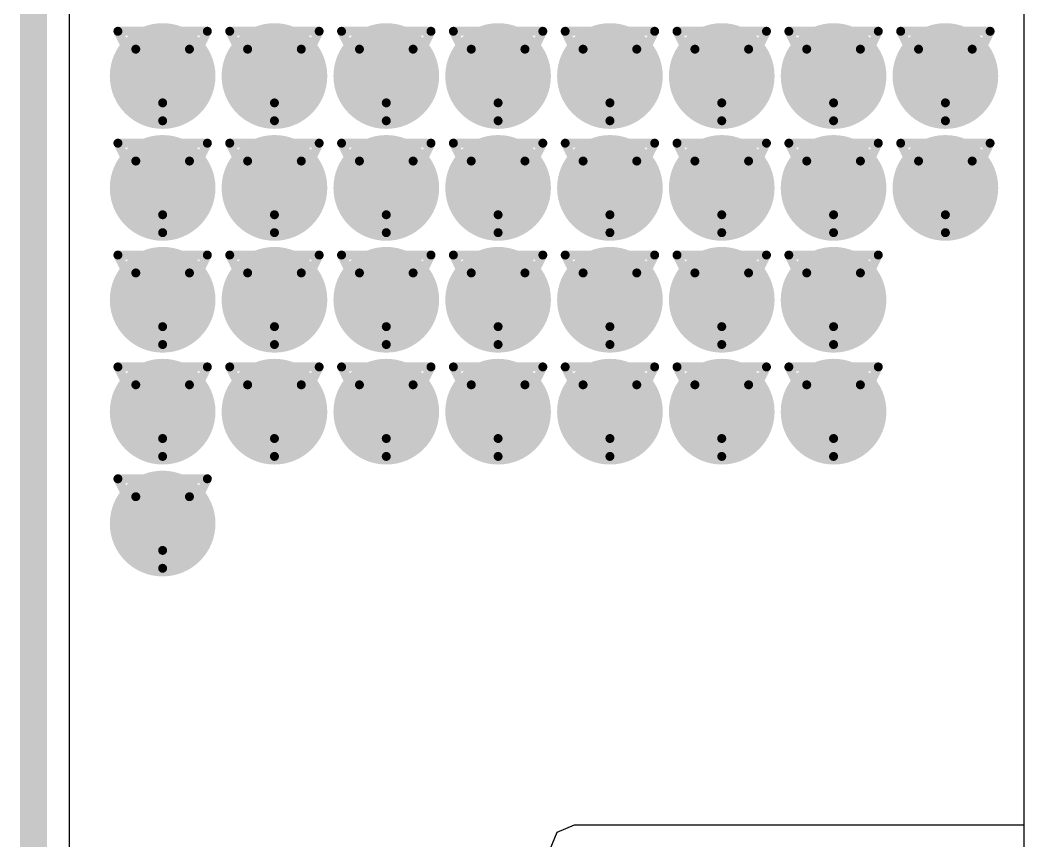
# Model space of a CAD drawing. Header units: inches. Extents: x -3 to 5381, y -57 to 5355.
# Drawn here: x -3.07 to 2.63, y -6.05 to -1.39 of the extents above; entities that cross this region are included whole.
import ezdxf

# ---------------------------------------------------------------- set-up
doc = ezdxf.new("R2010")
doc.units = ezdxf.units.IN
for name, color, linetype in [('Board_Outline', 216, 'Continuous'), ('Bottom Layer', 5, 'Continuous'), ('Drill Drawing', 1, 'Continuous'), ('Top Layer', 1, 'Continuous'), ('Via Holes', 16, 'Continuous')]:
    doc.layers.add(name, color=color, linetype=linetype)

msp = doc.modelspace()

# ---------------------------------------------------------------- hatches: boundary and pattern name
at = {"layer": 'Bottom Layer'}
h = msp.add_hatch(color=5, dxfattribs=at)
edge = h.paths.add_edge_path()
edge.add_arc((-2.2598, -1.7061), 0.3, 0, 360)
h = msp.add_hatch(color=5, dxfattribs=at)
edge = h.paths.add_edge_path()
edge.add_arc((-1.6248, -1.7061), 0.3, 0, 360)
h = msp.add_hatch(color=5, dxfattribs=at)
edge = h.paths.add_edge_path()
edge.add_arc((-0.9898, -1.7061), 0.3, 0, 360)
h = msp.add_hatch(color=5, dxfattribs=at)
edge = h.paths.add_edge_path()
edge.add_arc((-0.3548, -1.7061), 0.3, 0, 360)
h = msp.add_hatch(color=5, dxfattribs=at)
edge = h.paths.add_edge_path()
edge.add_arc((0.2802, -1.7061), 0.3, 0, 360)
h = msp.add_hatch(color=5, dxfattribs=at)
edge = h.paths.add_edge_path()
edge.add_arc((0.9152, -1.7061), 0.3, 0, 360)
h = msp.add_hatch(color=5, dxfattribs=at)
edge = h.paths.add_edge_path()
edge.add_arc((1.5502, -1.7061), 0.3, 0, 360)
h = msp.add_hatch(color=5, dxfattribs=at)
edge = h.paths.add_edge_path()
edge.add_arc((2.1852, -1.7061), 0.3, 0, 360)
h = msp.add_hatch(color=5, dxfattribs=at)
edge = h.paths.add_edge_path()
edge.add_arc((-2.2598, -2.3411), 0.3, 0, 360)
h = msp.add_hatch(color=5, dxfattribs=at)
edge = h.paths.add_edge_path()
edge.add_arc((-1.6248, -2.3411), 0.3, 0, 360)
h = msp.add_hatch(color=5, dxfattribs=at)
edge = h.paths.add_edge_path()
edge.add_arc((-0.9898, -2.3411), 0.3, 0, 360)
h = msp.add_hatch(color=5, dxfattribs=at)
edge = h.paths.add_edge_path()
edge.add_arc((-0.3548, -2.3411), 0.3, 0, 360)
h = msp.add_hatch(color=5, dxfattribs=at)
edge = h.paths.add_edge_path()
edge.add_arc((0.2802, -2.3411), 0.3, 0, 360)
h = msp.add_hatch(color=5, dxfattribs=at)
edge = h.paths.add_edge_path()
edge.add_arc((0.9152, -2.3411), 0.3, 0, 360)
h = msp.add_hatch(color=5, dxfattribs=at)
edge = h.paths.add_edge_path()
edge.add_arc((1.5502, -2.3411), 0.3, 0, 360)
h = msp.add_hatch(color=5, dxfattribs=at)
edge = h.paths.add_edge_path()
edge.add_arc((2.1852, -2.3411), 0.3, 0, 360)
h = msp.add_hatch(color=5, dxfattribs=at)
edge = h.paths.add_edge_path()
edge.add_arc((-2.2598, -2.9761), 0.3, 0, 360)
h = msp.add_hatch(color=5, dxfattribs=at)
edge = h.paths.add_edge_path()
edge.add_arc((-1.6248, -2.9761), 0.3, 0, 360)
h = msp.add_hatch(color=5, dxfattribs=at)
edge = h.paths.add_edge_path()
edge.add_arc((-0.9898, -2.9761), 0.3, 0, 360)
h = msp.add_hatch(color=5, dxfattribs=at)
edge = h.paths.add_edge_path()
edge.add_arc((-0.3548, -2.9761), 0.3, 0, 360)
h = msp.add_hatch(color=5, dxfattribs=at)
edge = h.paths.add_edge_path()
edge.add_arc((0.2802, -2.9761), 0.3, 0, 360)
h = msp.add_hatch(color=5, dxfattribs=at)
edge = h.paths.add_edge_path()
edge.add_arc((0.9152, -2.9761), 0.3, 0, 360)
h = msp.add_hatch(color=5, dxfattribs=at)
edge = h.paths.add_edge_path()
edge.add_arc((1.5502, -2.9761), 0.3, 0, 360)
h = msp.add_hatch(color=5, dxfattribs=at)
edge = h.paths.add_edge_path()
edge.add_arc((-2.2598, -3.6111), 0.3, 0, 360)
h = msp.add_hatch(color=5, dxfattribs=at)
edge = h.paths.add_edge_path()
edge.add_arc((-1.6248, -3.6111), 0.3, 0, 360)
h = msp.add_hatch(color=5, dxfattribs=at)
edge = h.paths.add_edge_path()
edge.add_arc((-0.9898, -3.6111), 0.3, 0, 360)
h = msp.add_hatch(color=5, dxfattribs=at)
edge = h.paths.add_edge_path()
edge.add_arc((-0.3548, -3.6111), 0.3, 0, 360)
h = msp.add_hatch(color=5, dxfattribs=at)
edge = h.paths.add_edge_path()
edge.add_arc((0.2802, -3.6111), 0.3, 0, 360)
h = msp.add_hatch(color=5, dxfattribs=at)
edge = h.paths.add_edge_path()
edge.add_arc((0.9152, -3.6111), 0.3, 0, 360)
h = msp.add_hatch(color=5, dxfattribs=at)
edge = h.paths.add_edge_path()
edge.add_arc((1.5502, -3.6111), 0.3, 0, 360)
h = msp.add_hatch(color=5, dxfattribs=at)
edge = h.paths.add_edge_path()
edge.add_arc((-2.2598, -4.2461), 0.3, 0, 360)
at = {"layer": 'Top Layer'}
h = msp.add_hatch(color=1, dxfattribs=at)
edge = h.paths.add_edge_path()
edge.add_arc((-2.2598, -1.7061), 0.3, 0, 360)
h = msp.add_hatch(color=1, dxfattribs=at)
edge = h.paths.add_edge_path()
edge.add_arc((-1.6248, -1.7061), 0.3, 0, 360)
h = msp.add_hatch(color=1, dxfattribs=at)
edge = h.paths.add_edge_path()
edge.add_arc((-0.9898, -1.7061), 0.3, 0, 360)
h = msp.add_hatch(color=1, dxfattribs=at)
edge = h.paths.add_edge_path()
edge.add_arc((-0.3548, -1.7061), 0.3, 0, 360)
h = msp.add_hatch(color=1, dxfattribs=at)
edge = h.paths.add_edge_path()
edge.add_arc((0.2802, -1.7061), 0.3, 0, 360)
h = msp.add_hatch(color=1, dxfattribs=at)
edge = h.paths.add_edge_path()
edge.add_arc((0.9152, -1.7061), 0.3, 0, 360)
h = msp.add_hatch(color=1, dxfattribs=at)
edge = h.paths.add_edge_path()
edge.add_arc((1.5502, -1.7061), 0.3, 0, 360)
h = msp.add_hatch(color=1, dxfattribs=at)
edge = h.paths.add_edge_path()
edge.add_arc((2.1852, -1.7061), 0.3, 0, 360)
h = msp.add_hatch(color=1, dxfattribs=at)
edge = h.paths.add_edge_path()
edge.add_arc((-2.2598, -2.3411), 0.3, 0, 360)
h = msp.add_hatch(color=1, dxfattribs=at)
edge = h.paths.add_edge_path()
edge.add_arc((-1.6248, -2.3411), 0.3, 0, 360)
h = msp.add_hatch(color=1, dxfattribs=at)
edge = h.paths.add_edge_path()
edge.add_arc((-0.9898, -2.3411), 0.3, 0, 360)
h = msp.add_hatch(color=1, dxfattribs=at)
edge = h.paths.add_edge_path()
edge.add_arc((-0.3548, -2.3411), 0.3, 0, 360)
h = msp.add_hatch(color=1, dxfattribs=at)
edge = h.paths.add_edge_path()
edge.add_arc((0.2802, -2.3411), 0.3, 0, 360)
h = msp.add_hatch(color=1, dxfattribs=at)
edge = h.paths.add_edge_path()
edge.add_arc((0.9152, -2.3411), 0.3, 0, 360)
h = msp.add_hatch(color=1, dxfattribs=at)
edge = h.paths.add_edge_path()
edge.add_arc((1.5502, -2.3411), 0.3, 0, 360)
h = msp.add_hatch(color=1, dxfattribs=at)
edge = h.paths.add_edge_path()
edge.add_arc((2.1852, -2.3411), 0.3, 0, 360)
h = msp.add_hatch(color=1, dxfattribs=at)
edge = h.paths.add_edge_path()
edge.add_arc((-2.2598, -2.9761), 0.3, 0, 360)
h = msp.add_hatch(color=1, dxfattribs=at)
edge = h.paths.add_edge_path()
edge.add_arc((-1.6248, -2.9761), 0.3, 0, 360)
h = msp.add_hatch(color=1, dxfattribs=at)
edge = h.paths.add_edge_path()
edge.add_arc((-0.9898, -2.9761), 0.3, 0, 360)
h = msp.add_hatch(color=1, dxfattribs=at)
edge = h.paths.add_edge_path()
edge.add_arc((-0.3548, -2.9761), 0.3, 0, 360)
h = msp.add_hatch(color=1, dxfattribs=at)
edge = h.paths.add_edge_path()
edge.add_arc((0.2802, -2.9761), 0.3, 0, 360)
h = msp.add_hatch(color=1, dxfattribs=at)
edge = h.paths.add_edge_path()
edge.add_arc((0.9152, -2.9761), 0.3, 0, 360)
h = msp.add_hatch(color=1, dxfattribs=at)
edge = h.paths.add_edge_path()
edge.add_arc((1.5502, -2.9761), 0.3, 0, 360)
h = msp.add_hatch(color=1, dxfattribs=at)
edge = h.paths.add_edge_path()
edge.add_arc((-2.2598, -3.6111), 0.3, 0, 360)
h = msp.add_hatch(color=1, dxfattribs=at)
edge = h.paths.add_edge_path()
edge.add_arc((-1.6248, -3.6111), 0.3, 0, 360)
h = msp.add_hatch(color=1, dxfattribs=at)
edge = h.paths.add_edge_path()
edge.add_arc((-0.9898, -3.6111), 0.3, 0, 360)
h = msp.add_hatch(color=1, dxfattribs=at)
edge = h.paths.add_edge_path()
edge.add_arc((-0.3548, -3.6111), 0.3, 0, 360)
h = msp.add_hatch(color=1, dxfattribs=at)
edge = h.paths.add_edge_path()
edge.add_arc((0.2802, -3.6111), 0.3, 0, 360)
h = msp.add_hatch(color=1, dxfattribs=at)
edge = h.paths.add_edge_path()
edge.add_arc((0.9152, -3.6111), 0.3, 0, 360)
h = msp.add_hatch(color=1, dxfattribs=at)
edge = h.paths.add_edge_path()
edge.add_arc((1.5502, -3.6111), 0.3, 0, 360)
h = msp.add_hatch(color=1, dxfattribs=at)
edge = h.paths.add_edge_path()
edge.add_arc((-2.2598, -4.2461), 0.3, 0, 360)
at = {"layer": 'Via Holes'}
h = msp.add_hatch(color=7, dxfattribs=at)
edge = h.paths.add_edge_path()
edge.add_arc((-2.2598, -1.7061), 0.15, 0, 360)
h = msp.add_hatch(color=7, dxfattribs=at)
edge = h.paths.add_edge_path()
edge.add_arc((-1.6248, -1.7061), 0.15, 0, 360)
h = msp.add_hatch(color=7, dxfattribs=at)
edge = h.paths.add_edge_path()
edge.add_arc((-0.9898, -1.7061), 0.15, 0, 360)
h = msp.add_hatch(color=7, dxfattribs=at)
edge = h.paths.add_edge_path()
edge.add_arc((-0.3548, -1.7061), 0.15, 0, 360)
h = msp.add_hatch(color=7, dxfattribs=at)
edge = h.paths.add_edge_path()
edge.add_arc((0.2802, -1.7061), 0.15, 0, 360)
h = msp.add_hatch(color=7, dxfattribs=at)
edge = h.paths.add_edge_path()
edge.add_arc((0.9152, -1.7061), 0.15, 0, 360)
h = msp.add_hatch(color=7, dxfattribs=at)
edge = h.paths.add_edge_path()
edge.add_arc((1.5502, -1.7061), 0.15, 0, 360)
h = msp.add_hatch(color=7, dxfattribs=at)
edge = h.paths.add_edge_path()
edge.add_arc((2.1852, -1.7061), 0.15, 0, 360)
h = msp.add_hatch(color=7, dxfattribs=at)
edge = h.paths.add_edge_path()
edge.add_arc((-2.2598, -2.3411), 0.15, 0, 360)
h = msp.add_hatch(color=7, dxfattribs=at)
edge = h.paths.add_edge_path()
edge.add_arc((-1.6248, -2.3411), 0.15, 0, 360)
h = msp.add_hatch(color=7, dxfattribs=at)
edge = h.paths.add_edge_path()
edge.add_arc((-0.9898, -2.3411), 0.15, 0, 360)
h = msp.add_hatch(color=7, dxfattribs=at)
edge = h.paths.add_edge_path()
edge.add_arc((-0.3548, -2.3411), 0.15, 0, 360)
h = msp.add_hatch(color=7, dxfattribs=at)
edge = h.paths.add_edge_path()
edge.add_arc((0.2802, -2.3411), 0.15, 0, 360)
h = msp.add_hatch(color=7, dxfattribs=at)
edge = h.paths.add_edge_path()
edge.add_arc((0.9152, -2.3411), 0.15, 0, 360)
h = msp.add_hatch(color=7, dxfattribs=at)
edge = h.paths.add_edge_path()
edge.add_arc((1.5502, -2.3411), 0.15, 0, 360)
h = msp.add_hatch(color=7, dxfattribs=at)
edge = h.paths.add_edge_path()
edge.add_arc((2.1852, -2.3411), 0.15, 0, 360)
h = msp.add_hatch(color=7, dxfattribs=at)
edge = h.paths.add_edge_path()
edge.add_arc((-2.2598, -2.9761), 0.15, 0, 360)
h = msp.add_hatch(color=7, dxfattribs=at)
edge = h.paths.add_edge_path()
edge.add_arc((-1.6248, -2.9761), 0.15, 0, 360)
h = msp.add_hatch(color=7, dxfattribs=at)
edge = h.paths.add_edge_path()
edge.add_arc((-0.9898, -2.9761), 0.15, 0, 360)
h = msp.add_hatch(color=7, dxfattribs=at)
edge = h.paths.add_edge_path()
edge.add_arc((-0.3548, -2.9761), 0.15, 0, 360)
h = msp.add_hatch(color=7, dxfattribs=at)
edge = h.paths.add_edge_path()
edge.add_arc((0.2802, -2.9761), 0.15, 0, 360)
h = msp.add_hatch(color=7, dxfattribs=at)
edge = h.paths.add_edge_path()
edge.add_arc((0.9152, -2.9761), 0.15, 0, 360)
h = msp.add_hatch(color=7, dxfattribs=at)
edge = h.paths.add_edge_path()
edge.add_arc((1.5502, -2.9761), 0.15, 0, 360)
h = msp.add_hatch(color=7, dxfattribs=at)
edge = h.paths.add_edge_path()
edge.add_arc((-2.2598, -3.6111), 0.15, 0, 360)
h = msp.add_hatch(color=7, dxfattribs=at)
edge = h.paths.add_edge_path()
edge.add_arc((-1.6248, -3.6111), 0.15, 0, 360)
h = msp.add_hatch(color=7, dxfattribs=at)
edge = h.paths.add_edge_path()
edge.add_arc((-0.9898, -3.6111), 0.15, 0, 360)
h = msp.add_hatch(color=7, dxfattribs=at)
edge = h.paths.add_edge_path()
edge.add_arc((-0.3548, -3.6111), 0.15, 0, 360)
h = msp.add_hatch(color=7, dxfattribs=at)
edge = h.paths.add_edge_path()
edge.add_arc((0.2802, -3.6111), 0.15, 0, 360)
h = msp.add_hatch(color=7, dxfattribs=at)
edge = h.paths.add_edge_path()
edge.add_arc((0.9152, -3.6111), 0.15, 0, 360)
h = msp.add_hatch(color=7, dxfattribs=at)
edge = h.paths.add_edge_path()
edge.add_arc((1.5502, -3.6111), 0.15, 0, 360)
h = msp.add_hatch(color=7, dxfattribs=at)
edge = h.paths.add_edge_path()
edge.add_arc((-2.2598, -4.2461), 0.15, 0, 360)

# ---------------------------------------------------------------- linework, layer by layer
at = {"layer": 'Board_Outline', "const_width": 0.1524}
msp.add_lwpolyline([(-2.9931, -23.956), (-2.9931, -0.0038)], dxfattribs=at)
at = {"layer": 'Bottom Layer'}
for p, q in [((2.6311, 2.6924), (2.6311, -7.6708)), ((-2.7892, -13.4769), (-2.7892, -0.1304))]:
    msp.add_line(p, q, dxfattribs=at)
at = {"layer": 'Drill Drawing', "const_width": 0.0508}
for points in [[(-2.5138, -1.4521), (-2.0058, -1.4521)], [(-2.5138, -1.4521), (-2.2598, -1.9601)], [(-2.2598, -1.9601), (-2.0058, -1.4521)], [(-1.8788, -1.4521), (-1.3708, -1.4521)], [(-1.8788, -1.4521), (-1.6248, -1.9601)], [(-1.6248, -1.9601), (-1.3708, -1.4521)], [(-1.2438, -1.4521), (-0.7358, -1.4521)], [(-1.2438, -1.4521), (-0.9898, -1.9601)], [(-0.9898, -1.9601), (-0.7358, -1.4521)], [(-0.6088, -1.4521), (-0.1008, -1.4521)], [(-0.6088, -1.4521), (-0.3548, -1.9601)], [(-0.3548, -1.9601), (-0.1008, -1.4521)], [(0.0262, -1.4521), (0.5342, -1.4521)], [(0.0262, -1.4521), (0.2802, -1.9601)], [(0.2802, -1.9601), (0.5342, -1.4521)], [(0.6612, -1.4521), (1.1692, -1.4521)], [(0.6612, -1.4521), (0.9152, -1.9601)], [(0.9152, -1.9601), (1.1692, -1.4521)], [(1.2962, -1.4521), (1.8042, -1.4521)], [(1.2962, -1.4521), (1.5502, -1.9601)], [(1.5502, -1.9601), (1.8042, -1.4521)], [(1.9312, -1.4521), (2.4392, -1.4521)], [(1.9312, -1.4521), (2.1852, -1.9601)], [(2.1852, -1.9601), (2.4392, -1.4521)], [(-2.4122, -1.5537), (-2.1074, -1.5537)], [(-2.4122, -1.5537), (-2.2598, -1.8585)], [(-2.2598, -1.8585), (-2.1074, -1.5537)], [(-1.7772, -1.5537), (-1.4724, -1.5537)], [(-1.7772, -1.5537), (-1.6248, -1.8585)], [(-1.6248, -1.8585), (-1.4724, -1.5537)], [(-1.1422, -1.5537), (-0.8374, -1.5537)], [(-1.1422, -1.5537), (-0.9898, -1.8585)], [(-0.9898, -1.8585), (-0.8374, -1.5537)], [(-0.5072, -1.5537), (-0.2024, -1.5537)], [(-0.5072, -1.5537), (-0.3548, -1.8585)], [(-0.3548, -1.8585), (-0.2024, -1.5537)], [(0.1278, -1.5537), (0.4326, -1.5537)], [(0.1278, -1.5537), (0.2802, -1.8585)], [(0.2802, -1.8585), (0.4326, -1.5537)], [(0.7628, -1.5537), (1.0676, -1.5537)], [(0.7628, -1.5537), (0.9152, -1.8585)], [(0.9152, -1.8585), (1.0676, -1.5537)], [(1.3978, -1.5537), (1.7026, -1.5537)], [(1.3978, -1.5537), (1.5502, -1.8585)], [(1.5502, -1.8585), (1.7026, -1.5537)], [(2.0328, -1.5537), (2.3376, -1.5537)], [(2.0328, -1.5537), (2.1852, -1.8585)], [(2.1852, -1.8585), (2.3376, -1.5537)], [(-2.5138, -2.0871), (-2.0058, -2.0871)], [(-2.5138, -2.0871), (-2.2598, -2.5951)], [(-2.2598, -2.5951), (-2.0058, -2.0871)], [(-1.8788, -2.0871), (-1.3708, -2.0871)], [(-1.8788, -2.0871), (-1.6248, -2.5951)], [(-1.6248, -2.5951), (-1.3708, -2.0871)], [(-1.2438, -2.0871), (-0.7358, -2.0871)], [(-1.2438, -2.0871), (-0.9898, -2.5951)], [(-0.9898, -2.5951), (-0.7358, -2.0871)], [(-0.6088, -2.0871), (-0.1008, -2.0871)], [(-0.6088, -2.0871), (-0.3548, -2.5951)], [(-0.3548, -2.5951), (-0.1008, -2.0871)], [(0.0262, -2.0871), (0.5342, -2.0871)], [(0.0262, -2.0871), (0.2802, -2.5951)], [(0.2802, -2.5951), (0.5342, -2.0871)], [(0.6612, -2.0871), (1.1692, -2.0871)], [(0.6612, -2.0871), (0.9152, -2.5951)], [(0.9152, -2.5951), (1.1692, -2.0871)], [(1.2962, -2.0871), (1.8042, -2.0871)], [(1.2962, -2.0871), (1.5502, -2.5951)], [(1.5502, -2.5951), (1.8042, -2.0871)], [(1.9312, -2.0871), (2.4392, -2.0871)], [(1.9312, -2.0871), (2.1852, -2.5951)], [(2.1852, -2.5951), (2.4392, -2.0871)], [(-2.4122, -2.1887), (-2.1074, -2.1887)], [(-2.4122, -2.1887), (-2.2598, -2.4935)], [(-2.2598, -2.4935), (-2.1074, -2.1887)], [(-1.7772, -2.1887), (-1.4724, -2.1887)], [(-1.7772, -2.1887), (-1.6248, -2.4935)], [(-1.6248, -2.4935), (-1.4724, -2.1887)], [(-1.1422, -2.1887), (-0.8374, -2.1887)], [(-1.1422, -2.1887), (-0.9898, -2.4935)], [(-0.9898, -2.4935), (-0.8374, -2.1887)], [(-0.5072, -2.1887), (-0.2024, -2.1887)], [(-0.5072, -2.1887), (-0.3548, -2.4935)], [(-0.3548, -2.4935), (-0.2024, -2.1887)], [(0.1278, -2.1887), (0.4326, -2.1887)], [(0.1278, -2.1887), (0.2802, -2.4935)], [(0.2802, -2.4935), (0.4326, -2.1887)], [(0.7628, -2.1887), (1.0676, -2.1887)], [(0.7628, -2.1887), (0.9152, -2.4935)], [(0.9152, -2.4935), (1.0676, -2.1887)], [(1.3978, -2.1887), (1.7026, -2.1887)], [(1.3978, -2.1887), (1.5502, -2.4935)], [(1.5502, -2.4935), (1.7026, -2.1887)], [(2.0328, -2.1887), (2.3376, -2.1887)], [(2.0328, -2.1887), (2.1852, -2.4935)], [(2.1852, -2.4935), (2.3376, -2.1887)], [(-2.5138, -2.7221), (-2.0058, -2.7221)], [(-2.5138, -2.7221), (-2.2598, -3.2301)], [(-2.2598, -3.2301), (-2.0058, -2.7221)], [(-1.8788, -2.7221), (-1.3708, -2.7221)], [(-1.8788, -2.7221), (-1.6248, -3.2301)], [(-1.6248, -3.2301), (-1.3708, -2.7221)], [(-1.2438, -2.7221), (-0.7358, -2.7221)], [(-1.2438, -2.7221), (-0.9898, -3.2301)], [(-0.9898, -3.2301), (-0.7358, -2.7221)], [(-0.6088, -2.7221), (-0.1008, -2.7221)], [(-0.6088, -2.7221), (-0.3548, -3.2301)], [(-0.3548, -3.2301), (-0.1008, -2.7221)], [(0.0262, -2.7221), (0.5342, -2.7221)], [(0.0262, -2.7221), (0.2802, -3.2301)], [(0.2802, -3.2301), (0.5342, -2.7221)], [(0.6612, -2.7221), (1.1692, -2.7221)], [(0.6612, -2.7221), (0.9152, -3.2301)], [(0.9152, -3.2301), (1.1692, -2.7221)], [(1.2962, -2.7221), (1.8042, -2.7221)], [(1.2962, -2.7221), (1.5502, -3.2301)], [(1.5502, -3.2301), (1.8042, -2.7221)], [(-2.4122, -2.8237), (-2.1074, -2.8237)], [(-2.4122, -2.8237), (-2.2598, -3.1285)], [(-2.2598, -3.1285), (-2.1074, -2.8237)], [(-1.7772, -2.8237), (-1.4724, -2.8237)], [(-1.7772, -2.8237), (-1.6248, -3.1285)], [(-1.6248, -3.1285), (-1.4724, -2.8237)], [(-1.1422, -2.8237), (-0.8374, -2.8237)], [(-1.1422, -2.8237), (-0.9898, -3.1285)], [(-0.9898, -3.1285), (-0.8374, -2.8237)], [(-0.5072, -2.8237), (-0.2024, -2.8237)], [(-0.5072, -2.8237), (-0.3548, -3.1285)], [(-0.3548, -3.1285), (-0.2024, -2.8237)], [(0.1278, -2.8237), (0.4326, -2.8237)], [(0.1278, -2.8237), (0.2802, -3.1285)], [(0.2802, -3.1285), (0.4326, -2.8237)], [(0.7628, -2.8237), (1.0676, -2.8237)], [(0.7628, -2.8237), (0.9152, -3.1285)], [(0.9152, -3.1285), (1.0676, -2.8237)], [(1.3978, -2.8237), (1.7026, -2.8237)], [(1.3978, -2.8237), (1.5502, -3.1285)], [(1.5502, -3.1285), (1.7026, -2.8237)], [(-2.5138, -3.3571), (-2.0058, -3.3571)], [(-2.5138, -3.3571), (-2.2598, -3.8651)], [(-2.2598, -3.8651), (-2.0058, -3.3571)], [(-1.8788, -3.3571), (-1.3708, -3.3571)], [(-1.8788, -3.3571), (-1.6248, -3.8651)], [(-1.6248, -3.8651), (-1.3708, -3.3571)], [(-1.2438, -3.3571), (-0.7358, -3.3571)], [(-1.2438, -3.3571), (-0.9898, -3.8651)], [(-0.9898, -3.8651), (-0.7358, -3.3571)], [(-0.6088, -3.3571), (-0.1008, -3.3571)], [(-0.6088, -3.3571), (-0.3548, -3.8651)], [(-0.3548, -3.8651), (-0.1008, -3.3571)], [(0.0262, -3.3571), (0.5342, -3.3571)], [(0.0262, -3.3571), (0.2802, -3.8651)], [(0.2802, -3.8651), (0.5342, -3.3571)], [(0.6612, -3.3571), (1.1692, -3.3571)], [(0.6612, -3.3571), (0.9152, -3.8651)], [(0.9152, -3.8651), (1.1692, -3.3571)], [(1.2962, -3.3571), (1.8042, -3.3571)], [(1.2962, -3.3571), (1.5502, -3.8651)], [(1.5502, -3.8651), (1.8042, -3.3571)], [(-2.4122, -3.4587), (-2.1074, -3.4587)], [(-2.4122, -3.4587), (-2.2598, -3.7635)], [(-2.2598, -3.7635), (-2.1074, -3.4587)], [(-1.7772, -3.4587), (-1.4724, -3.4587)], [(-1.7772, -3.4587), (-1.6248, -3.7635)], [(-1.6248, -3.7635), (-1.4724, -3.4587)], [(-1.1422, -3.4587), (-0.8374, -3.4587)], [(-1.1422, -3.4587), (-0.9898, -3.7635)], [(-0.9898, -3.7635), (-0.8374, -3.4587)], [(-0.5072, -3.4587), (-0.2024, -3.4587)], [(-0.5072, -3.4587), (-0.3548, -3.7635)], [(-0.3548, -3.7635), (-0.2024, -3.4587)], [(0.1278, -3.4587), (0.4326, -3.4587)], [(0.1278, -3.4587), (0.2802, -3.7635)], [(0.2802, -3.7635), (0.4326, -3.4587)], [(0.7628, -3.4587), (1.0676, -3.4587)], [(0.7628, -3.4587), (0.9152, -3.7635)], [(0.9152, -3.7635), (1.0676, -3.4587)], [(1.3978, -3.4587), (1.7026, -3.4587)], [(1.3978, -3.4587), (1.5502, -3.7635)], [(1.5502, -3.7635), (1.7026, -3.4587)], [(-2.5138, -3.9921), (-2.0058, -3.9921)], [(-2.5138, -3.9921), (-2.2598, -4.5001)], [(-2.2598, -4.5001), (-2.0058, -3.9921)], [(-2.4122, -4.0937), (-2.1074, -4.0937)], [(-2.4122, -4.0937), (-2.2598, -4.3985)], [(-2.2598, -4.3985), (-2.1074, -4.0937)]]:
    msp.add_lwpolyline(points, dxfattribs=at)
at = {"layer": 'Drill Drawing', "const_width": 0.0254}
for points in [[(-2.5265, -1.4521, 1), (-2.5011, -1.4521, 1)], [(-2.5265, -1.4521, 1), (-2.5011, -1.4521, 1)], [(-2.0185, -1.4521, 1), (-1.9931, -1.4521, 1)], [(-2.0185, -1.4521, 1), (-1.9931, -1.4521, 1)], [(-1.8915, -1.4521, 1), (-1.8661, -1.4521, 1)], [(-1.8915, -1.4521, 1), (-1.8661, -1.4521, 1)], [(-1.3835, -1.4521, 1), (-1.3581, -1.4521, 1)], [(-1.3835, -1.4521, 1), (-1.3581, -1.4521, 1)], [(-1.2565, -1.4521, 1), (-1.2311, -1.4521, 1)], [(-1.2565, -1.4521, 1), (-1.2311, -1.4521, 1)], [(-0.7485, -1.4521, 1), (-0.7231, -1.4521, 1)], [(-0.7485, -1.4521, 1), (-0.7231, -1.4521, 1)], [(-0.6215, -1.4521, 1), (-0.5961, -1.4521, 1)], [(-0.6215, -1.4521, 1), (-0.5961, -1.4521, 1)], [(-0.1135, -1.4521, 1), (-0.0881, -1.4521, 1)], [(-0.1135, -1.4521, 1), (-0.0881, -1.4521, 1)], [(0.0135, -1.4521, 1), (0.0389, -1.4521, 1)], [(0.0135, -1.4521, 1), (0.0389, -1.4521, 1)], [(0.5215, -1.4521, 1), (0.5469, -1.4521, 1)], [(0.5215, -1.4521, 1), (0.5469, -1.4521, 1)], [(0.6485, -1.4521, 1), (0.6739, -1.4521, 1)], [(0.6485, -1.4521, 1), (0.6739, -1.4521, 1)], [(1.1565, -1.4521, 1), (1.1819, -1.4521, 1)], [(1.1565, -1.4521, 1), (1.1819, -1.4521, 1)], [(1.2835, -1.4521, 1), (1.3089, -1.4521, 1)], [(1.2835, -1.4521, 1), (1.3089, -1.4521, 1)], [(1.7915, -1.4521, 1), (1.8169, -1.4521, 1)], [(1.7915, -1.4521, 1), (1.8169, -1.4521, 1)], [(1.9185, -1.4521, 1), (1.9439, -1.4521, 1)], [(1.9185, -1.4521, 1), (1.9439, -1.4521, 1)], [(2.4265, -1.4521, 1), (2.4519, -1.4521, 1)], [(2.4265, -1.4521, 1), (2.4519, -1.4521, 1)], [(-2.4249, -1.5537, 1), (-2.3995, -1.5537, 1)], [(-2.4249, -1.5537, 1), (-2.3995, -1.5537, 1)], [(-2.1201, -1.5537, 1), (-2.0947, -1.5537, 1)], [(-2.1201, -1.5537, 1), (-2.0947, -1.5537, 1)], [(-1.7899, -1.5537, 1), (-1.7645, -1.5537, 1)], [(-1.7899, -1.5537, 1), (-1.7645, -1.5537, 1)], [(-1.4851, -1.5537, 1), (-1.4597, -1.5537, 1)], [(-1.4851, -1.5537, 1), (-1.4597, -1.5537, 1)], [(-1.1549, -1.5537, 1), (-1.1295, -1.5537, 1)], [(-1.1549, -1.5537, 1), (-1.1295, -1.5537, 1)], [(-0.8501, -1.5537, 1), (-0.8247, -1.5537, 1)], [(-0.8501, -1.5537, 1), (-0.8247, -1.5537, 1)], [(-0.5199, -1.5537, 1), (-0.4945, -1.5537, 1)], [(-0.5199, -1.5537, 1), (-0.4945, -1.5537, 1)], [(-0.2151, -1.5537, 1), (-0.1897, -1.5537, 1)], [(-0.2151, -1.5537, 1), (-0.1897, -1.5537, 1)], [(0.1151, -1.5537, 1), (0.1405, -1.5537, 1)], [(0.1151, -1.5537, 1), (0.1405, -1.5537, 1)], [(0.4199, -1.5537, 1), (0.4453, -1.5537, 1)], [(0.4199, -1.5537, 1), (0.4453, -1.5537, 1)], [(0.7501, -1.5537, 1), (0.7755, -1.5537, 1)], [(0.7501, -1.5537, 1), (0.7755, -1.5537, 1)], [(1.0549, -1.5537, 1), (1.0803, -1.5537, 1)], [(1.0549, -1.5537, 1), (1.0803, -1.5537, 1)], [(1.3851, -1.5537, 1), (1.4105, -1.5537, 1)], [(1.3851, -1.5537, 1), (1.4105, -1.5537, 1)], [(1.6899, -1.5537, 1), (1.7153, -1.5537, 1)], [(1.6899, -1.5537, 1), (1.7153, -1.5537, 1)], [(2.0201, -1.5537, 1), (2.0455, -1.5537, 1)], [(2.0201, -1.5537, 1), (2.0455, -1.5537, 1)], [(2.3249, -1.5537, 1), (2.3503, -1.5537, 1)], [(2.3249, -1.5537, 1), (2.3503, -1.5537, 1)], [(-2.2725, -1.8585, 1), (-2.2471, -1.8585, 1)], [(-2.2725, -1.8585, 1), (-2.2471, -1.8585, 1)], [(-1.6375, -1.8585, 1), (-1.6121, -1.8585, 1)], [(-1.6375, -1.8585, 1), (-1.6121, -1.8585, 1)], [(-1.0025, -1.8585, 1), (-0.9771, -1.8585, 1)], [(-1.0025, -1.8585, 1), (-0.9771, -1.8585, 1)], [(-0.3675, -1.8585, 1), (-0.3421, -1.8585, 1)], [(-0.3675, -1.8585, 1), (-0.3421, -1.8585, 1)], [(0.2675, -1.8585, 1), (0.2929, -1.8585, 1)], [(0.2675, -1.8585, 1), (0.2929, -1.8585, 1)], [(0.9025, -1.8585, 1), (0.9279, -1.8585, 1)], [(0.9025, -1.8585, 1), (0.9279, -1.8585, 1)], [(1.5375, -1.8585, 1), (1.5629, -1.8585, 1)], [(1.5375, -1.8585, 1), (1.5629, -1.8585, 1)], [(2.1725, -1.8585, 1), (2.1979, -1.8585, 1)], [(2.1725, -1.8585, 1), (2.1979, -1.8585, 1)], [(-2.2725, -1.9601, 1), (-2.2471, -1.9601, 1)], [(-2.2725, -1.9601, 1), (-2.2471, -1.9601, 1)], [(-1.6375, -1.9601, 1), (-1.6121, -1.9601, 1)], [(-1.6375, -1.9601, 1), (-1.6121, -1.9601, 1)], [(-1.0025, -1.9601, 1), (-0.9771, -1.9601, 1)], [(-1.0025, -1.9601, 1), (-0.9771, -1.9601, 1)], [(-0.3675, -1.9601, 1), (-0.3421, -1.9601, 1)], [(-0.3675, -1.9601, 1), (-0.3421, -1.9601, 1)], [(0.2675, -1.9601, 1), (0.2929, -1.9601, 1)], [(0.2675, -1.9601, 1), (0.2929, -1.9601, 1)], [(0.9025, -1.9601, 1), (0.9279, -1.9601, 1)], [(0.9025, -1.9601, 1), (0.9279, -1.9601, 1)], [(1.5375, -1.9601, 1), (1.5629, -1.9601, 1)], [(1.5375, -1.9601, 1), (1.5629, -1.9601, 1)], [(2.1725, -1.9601, 1), (2.1979, -1.9601, 1)], [(2.1725, -1.9601, 1), (2.1979, -1.9601, 1)], [(-2.5265, -2.0871, 1), (-2.5011, -2.0871, 1)], [(-2.5265, -2.0871, 1), (-2.5011, -2.0871, 1)], [(-2.0185, -2.0871, 1), (-1.9931, -2.0871, 1)], [(-2.0185, -2.0871, 1), (-1.9931, -2.0871, 1)], [(-1.8915, -2.0871, 1), (-1.8661, -2.0871, 1)], [(-1.8915, -2.0871, 1), (-1.8661, -2.0871, 1)], [(-1.3835, -2.0871, 1), (-1.3581, -2.0871, 1)], [(-1.3835, -2.0871, 1), (-1.3581, -2.0871, 1)], [(-1.2565, -2.0871, 1), (-1.2311, -2.0871, 1)], [(-1.2565, -2.0871, 1), (-1.2311, -2.0871, 1)], [(-0.7485, -2.0871, 1), (-0.7231, -2.0871, 1)], [(-0.7485, -2.0871, 1), (-0.7231, -2.0871, 1)], [(-0.6215, -2.0871, 1), (-0.5961, -2.0871, 1)], [(-0.6215, -2.0871, 1), (-0.5961, -2.0871, 1)], [(-0.1135, -2.0871, 1), (-0.0881, -2.0871, 1)], [(-0.1135, -2.0871, 1), (-0.0881, -2.0871, 1)], [(0.0135, -2.0871, 1), (0.0389, -2.0871, 1)], [(0.0135, -2.0871, 1), (0.0389, -2.0871, 1)], [(0.5215, -2.0871, 1), (0.5469, -2.0871, 1)], [(0.5215, -2.0871, 1), (0.5469, -2.0871, 1)], [(0.6485, -2.0871, 1), (0.6739, -2.0871, 1)], [(0.6485, -2.0871, 1), (0.6739, -2.0871, 1)], [(1.1565, -2.0871, 1), (1.1819, -2.0871, 1)], [(1.1565, -2.0871, 1), (1.1819, -2.0871, 1)], [(1.2835, -2.0871, 1), (1.3089, -2.0871, 1)], [(1.2835, -2.0871, 1), (1.3089, -2.0871, 1)], [(1.7915, -2.0871, 1), (1.8169, -2.0871, 1)], [(1.7915, -2.0871, 1), (1.8169, -2.0871, 1)], [(1.9185, -2.0871, 1), (1.9439, -2.0871, 1)], [(1.9185, -2.0871, 1), (1.9439, -2.0871, 1)], [(2.4265, -2.0871, 1), (2.4519, -2.0871, 1)], [(2.4265, -2.0871, 1), (2.4519, -2.0871, 1)], [(-2.4249, -2.1887, 1), (-2.3995, -2.1887, 1)], [(-2.4249, -2.1887, 1), (-2.3995, -2.1887, 1)], [(-2.1201, -2.1887, 1), (-2.0947, -2.1887, 1)], [(-2.1201, -2.1887, 1), (-2.0947, -2.1887, 1)], [(-1.7899, -2.1887, 1), (-1.7645, -2.1887, 1)], [(-1.7899, -2.1887, 1), (-1.7645, -2.1887, 1)], [(-1.4851, -2.1887, 1), (-1.4597, -2.1887, 1)], [(-1.4851, -2.1887, 1), (-1.4597, -2.1887, 1)], [(-1.1549, -2.1887, 1), (-1.1295, -2.1887, 1)], [(-1.1549, -2.1887, 1), (-1.1295, -2.1887, 1)], [(-0.8501, -2.1887, 1), (-0.8247, -2.1887, 1)], [(-0.8501, -2.1887, 1), (-0.8247, -2.1887, 1)], [(-0.5199, -2.1887, 1), (-0.4945, -2.1887, 1)], [(-0.5199, -2.1887, 1), (-0.4945, -2.1887, 1)], [(-0.2151, -2.1887, 1), (-0.1897, -2.1887, 1)], [(-0.2151, -2.1887, 1), (-0.1897, -2.1887, 1)], [(0.1151, -2.1887, 1), (0.1405, -2.1887, 1)], [(0.1151, -2.1887, 1), (0.1405, -2.1887, 1)], [(0.4199, -2.1887, 1), (0.4453, -2.1887, 1)], [(0.4199, -2.1887, 1), (0.4453, -2.1887, 1)], [(0.7501, -2.1887, 1), (0.7755, -2.1887, 1)], [(0.7501, -2.1887, 1), (0.7755, -2.1887, 1)], [(1.0549, -2.1887, 1), (1.0803, -2.1887, 1)], [(1.0549, -2.1887, 1), (1.0803, -2.1887, 1)], [(1.3851, -2.1887, 1), (1.4105, -2.1887, 1)], [(1.3851, -2.1887, 1), (1.4105, -2.1887, 1)], [(1.6899, -2.1887, 1), (1.7153, -2.1887, 1)], [(1.6899, -2.1887, 1), (1.7153, -2.1887, 1)], [(2.0201, -2.1887, 1), (2.0455, -2.1887, 1)], [(2.0201, -2.1887, 1), (2.0455, -2.1887, 1)], [(2.3249, -2.1887, 1), (2.3503, -2.1887, 1)], [(2.3249, -2.1887, 1), (2.3503, -2.1887, 1)], [(-2.2725, -2.4935, 1), (-2.2471, -2.4935, 1)], [(-2.2725, -2.4935, 1), (-2.2471, -2.4935, 1)], [(-1.6375, -2.4935, 1), (-1.6121, -2.4935, 1)], [(-1.6375, -2.4935, 1), (-1.6121, -2.4935, 1)], [(-1.0025, -2.4935, 1), (-0.9771, -2.4935, 1)], [(-1.0025, -2.4935, 1), (-0.9771, -2.4935, 1)], [(-0.3675, -2.4935, 1), (-0.3421, -2.4935, 1)], [(-0.3675, -2.4935, 1), (-0.3421, -2.4935, 1)], [(0.2675, -2.4935, 1), (0.2929, -2.4935, 1)], [(0.2675, -2.4935, 1), (0.2929, -2.4935, 1)], [(0.9025, -2.4935, 1), (0.9279, -2.4935, 1)], [(0.9025, -2.4935, 1), (0.9279, -2.4935, 1)], [(1.5375, -2.4935, 1), (1.5629, -2.4935, 1)], [(1.5375, -2.4935, 1), (1.5629, -2.4935, 1)], [(2.1725, -2.4935, 1), (2.1979, -2.4935, 1)], [(2.1725, -2.4935, 1), (2.1979, -2.4935, 1)], [(-2.2725, -2.5951, 1), (-2.2471, -2.5951, 1)], [(-2.2725, -2.5951, 1), (-2.2471, -2.5951, 1)], [(-1.6375, -2.5951, 1), (-1.6121, -2.5951, 1)], [(-1.6375, -2.5951, 1), (-1.6121, -2.5951, 1)], [(-1.0025, -2.5951, 1), (-0.9771, -2.5951, 1)], [(-1.0025, -2.5951, 1), (-0.9771, -2.5951, 1)], [(-0.3675, -2.5951, 1), (-0.3421, -2.5951, 1)], [(-0.3675, -2.5951, 1), (-0.3421, -2.5951, 1)], [(0.2675, -2.5951, 1), (0.2929, -2.5951, 1)], [(0.2675, -2.5951, 1), (0.2929, -2.5951, 1)], [(0.9025, -2.5951, 1), (0.9279, -2.5951, 1)], [(0.9025, -2.5951, 1), (0.9279, -2.5951, 1)], [(1.5375, -2.5951, 1), (1.5629, -2.5951, 1)], [(1.5375, -2.5951, 1), (1.5629, -2.5951, 1)], [(2.1725, -2.5951, 1), (2.1979, -2.5951, 1)], [(2.1725, -2.5951, 1), (2.1979, -2.5951, 1)], [(-2.5265, -2.7221, 1), (-2.5011, -2.7221, 1)], [(-2.5265, -2.7221, 1), (-2.5011, -2.7221, 1)], [(-2.0185, -2.7221, 1), (-1.9931, -2.7221, 1)], [(-2.0185, -2.7221, 1), (-1.9931, -2.7221, 1)], [(-1.8915, -2.7221, 1), (-1.8661, -2.7221, 1)], [(-1.8915, -2.7221, 1), (-1.8661, -2.7221, 1)], [(-1.3835, -2.7221, 1), (-1.3581, -2.7221, 1)], [(-1.3835, -2.7221, 1), (-1.3581, -2.7221, 1)], [(-1.2565, -2.7221, 1), (-1.2311, -2.7221, 1)], [(-1.2565, -2.7221, 1), (-1.2311, -2.7221, 1)], [(-0.7485, -2.7221, 1), (-0.7231, -2.7221, 1)], [(-0.7485, -2.7221, 1), (-0.7231, -2.7221, 1)], [(-0.6215, -2.7221, 1), (-0.5961, -2.7221, 1)], [(-0.6215, -2.7221, 1), (-0.5961, -2.7221, 1)], [(-0.1135, -2.7221, 1), (-0.0881, -2.7221, 1)], [(-0.1135, -2.7221, 1), (-0.0881, -2.7221, 1)], [(0.0135, -2.7221, 1), (0.0389, -2.7221, 1)], [(0.0135, -2.7221, 1), (0.0389, -2.7221, 1)], [(0.5215, -2.7221, 1), (0.5469, -2.7221, 1)], [(0.5215, -2.7221, 1), (0.5469, -2.7221, 1)], [(0.6485, -2.7221, 1), (0.6739, -2.7221, 1)], [(0.6485, -2.7221, 1), (0.6739, -2.7221, 1)], [(1.1565, -2.7221, 1), (1.1819, -2.7221, 1)], [(1.1565, -2.7221, 1), (1.1819, -2.7221, 1)], [(1.2835, -2.7221, 1), (1.3089, -2.7221, 1)], [(1.2835, -2.7221, 1), (1.3089, -2.7221, 1)], [(1.7915, -2.7221, 1), (1.8169, -2.7221, 1)], [(1.7915, -2.7221, 1), (1.8169, -2.7221, 1)], [(-2.4249, -2.8237, 1), (-2.3995, -2.8237, 1)], [(-2.4249, -2.8237, 1), (-2.3995, -2.8237, 1)], [(-2.1201, -2.8237, 1), (-2.0947, -2.8237, 1)], [(-2.1201, -2.8237, 1), (-2.0947, -2.8237, 1)], [(-1.7899, -2.8237, 1), (-1.7645, -2.8237, 1)], [(-1.7899, -2.8237, 1), (-1.7645, -2.8237, 1)], [(-1.4851, -2.8237, 1), (-1.4597, -2.8237, 1)], [(-1.4851, -2.8237, 1), (-1.4597, -2.8237, 1)], [(-1.1549, -2.8237, 1), (-1.1295, -2.8237, 1)], [(-1.1549, -2.8237, 1), (-1.1295, -2.8237, 1)], [(-0.8501, -2.8237, 1), (-0.8247, -2.8237, 1)], [(-0.8501, -2.8237, 1), (-0.8247, -2.8237, 1)], [(-0.5199, -2.8237, 1), (-0.4945, -2.8237, 1)], [(-0.5199, -2.8237, 1), (-0.4945, -2.8237, 1)], [(-0.2151, -2.8237, 1), (-0.1897, -2.8237, 1)], [(-0.2151, -2.8237, 1), (-0.1897, -2.8237, 1)], [(0.1151, -2.8237, 1), (0.1405, -2.8237, 1)], [(0.1151, -2.8237, 1), (0.1405, -2.8237, 1)], [(0.4199, -2.8237, 1), (0.4453, -2.8237, 1)], [(0.4199, -2.8237, 1), (0.4453, -2.8237, 1)], [(0.7501, -2.8237, 1), (0.7755, -2.8237, 1)], [(0.7501, -2.8237, 1), (0.7755, -2.8237, 1)], [(1.0549, -2.8237, 1), (1.0803, -2.8237, 1)], [(1.0549, -2.8237, 1), (1.0803, -2.8237, 1)], [(1.3851, -2.8237, 1), (1.4105, -2.8237, 1)], [(1.3851, -2.8237, 1), (1.4105, -2.8237, 1)], [(1.6899, -2.8237, 1), (1.7153, -2.8237, 1)], [(1.6899, -2.8237, 1), (1.7153, -2.8237, 1)], [(-2.2725, -3.1285, 1), (-2.2471, -3.1285, 1)], [(-2.2725, -3.1285, 1), (-2.2471, -3.1285, 1)], [(-1.6375, -3.1285, 1), (-1.6121, -3.1285, 1)], [(-1.6375, -3.1285, 1), (-1.6121, -3.1285, 1)], [(-1.0025, -3.1285, 1), (-0.9771, -3.1285, 1)], [(-1.0025, -3.1285, 1), (-0.9771, -3.1285, 1)], [(-0.3675, -3.1285, 1), (-0.3421, -3.1285, 1)], [(-0.3675, -3.1285, 1), (-0.3421, -3.1285, 1)], [(0.2675, -3.1285, 1), (0.2929, -3.1285, 1)], [(0.2675, -3.1285, 1), (0.2929, -3.1285, 1)], [(0.9025, -3.1285, 1), (0.9279, -3.1285, 1)], [(0.9025, -3.1285, 1), (0.9279, -3.1285, 1)], [(1.5375, -3.1285, 1), (1.5629, -3.1285, 1)], [(1.5375, -3.1285, 1), (1.5629, -3.1285, 1)], [(-2.2725, -3.2301, 1), (-2.2471, -3.2301, 1)], [(-2.2725, -3.2301, 1), (-2.2471, -3.2301, 1)], [(-1.6375, -3.2301, 1), (-1.6121, -3.2301, 1)], [(-1.6375, -3.2301, 1), (-1.6121, -3.2301, 1)], [(-1.0025, -3.2301, 1), (-0.9771, -3.2301, 1)], [(-1.0025, -3.2301, 1), (-0.9771, -3.2301, 1)], [(-0.3675, -3.2301, 1), (-0.3421, -3.2301, 1)], [(-0.3675, -3.2301, 1), (-0.3421, -3.2301, 1)], [(0.2675, -3.2301, 1), (0.2929, -3.2301, 1)], [(0.2675, -3.2301, 1), (0.2929, -3.2301, 1)], [(0.9025, -3.2301, 1), (0.9279, -3.2301, 1)], [(0.9025, -3.2301, 1), (0.9279, -3.2301, 1)], [(1.5375, -3.2301, 1), (1.5629, -3.2301, 1)], [(1.5375, -3.2301, 1), (1.5629, -3.2301, 1)], [(-2.5265, -3.3571, 1), (-2.5011, -3.3571, 1)], [(-2.5265, -3.3571, 1), (-2.5011, -3.3571, 1)], [(-2.0185, -3.3571, 1), (-1.9931, -3.3571, 1)], [(-2.0185, -3.3571, 1), (-1.9931, -3.3571, 1)], [(-1.8915, -3.3571, 1), (-1.8661, -3.3571, 1)], [(-1.8915, -3.3571, 1), (-1.8661, -3.3571, 1)], [(-1.3835, -3.3571, 1), (-1.3581, -3.3571, 1)], [(-1.3835, -3.3571, 1), (-1.3581, -3.3571, 1)], [(-1.2565, -3.3571, 1), (-1.2311, -3.3571, 1)], [(-1.2565, -3.3571, 1), (-1.2311, -3.3571, 1)], [(-0.7485, -3.3571, 1), (-0.7231, -3.3571, 1)], [(-0.7485, -3.3571, 1), (-0.7231, -3.3571, 1)], [(-0.6215, -3.3571, 1), (-0.5961, -3.3571, 1)], [(-0.6215, -3.3571, 1), (-0.5961, -3.3571, 1)], [(-0.1135, -3.3571, 1), (-0.0881, -3.3571, 1)], [(-0.1135, -3.3571, 1), (-0.0881, -3.3571, 1)], [(0.0135, -3.3571, 1), (0.0389, -3.3571, 1)], [(0.0135, -3.3571, 1), (0.0389, -3.3571, 1)], [(0.5215, -3.3571, 1), (0.5469, -3.3571, 1)], [(0.5215, -3.3571, 1), (0.5469, -3.3571, 1)], [(0.6485, -3.3571, 1), (0.6739, -3.3571, 1)], [(0.6485, -3.3571, 1), (0.6739, -3.3571, 1)], [(1.1565, -3.3571, 1), (1.1819, -3.3571, 1)], [(1.1565, -3.3571, 1), (1.1819, -3.3571, 1)], [(1.2835, -3.3571, 1), (1.3089, -3.3571, 1)], [(1.2835, -3.3571, 1), (1.3089, -3.3571, 1)], [(1.7915, -3.3571, 1), (1.8169, -3.3571, 1)], [(1.7915, -3.3571, 1), (1.8169, -3.3571, 1)], [(-2.4249, -3.4587, 1), (-2.3995, -3.4587, 1)], [(-2.4249, -3.4587, 1), (-2.3995, -3.4587, 1)], [(-2.1201, -3.4587, 1), (-2.0947, -3.4587, 1)], [(-2.1201, -3.4587, 1), (-2.0947, -3.4587, 1)], [(-1.7899, -3.4587, 1), (-1.7645, -3.4587, 1)], [(-1.7899, -3.4587, 1), (-1.7645, -3.4587, 1)], [(-1.4851, -3.4587, 1), (-1.4597, -3.4587, 1)], [(-1.4851, -3.4587, 1), (-1.4597, -3.4587, 1)], [(-1.1549, -3.4587, 1), (-1.1295, -3.4587, 1)], [(-1.1549, -3.4587, 1), (-1.1295, -3.4587, 1)], [(-0.8501, -3.4587, 1), (-0.8247, -3.4587, 1)], [(-0.8501, -3.4587, 1), (-0.8247, -3.4587, 1)], [(-0.5199, -3.4587, 1), (-0.4945, -3.4587, 1)], [(-0.5199, -3.4587, 1), (-0.4945, -3.4587, 1)], [(-0.2151, -3.4587, 1), (-0.1897, -3.4587, 1)], [(-0.2151, -3.4587, 1), (-0.1897, -3.4587, 1)], [(0.1151, -3.4587, 1), (0.1405, -3.4587, 1)], [(0.1151, -3.4587, 1), (0.1405, -3.4587, 1)], [(0.4199, -3.4587, 1), (0.4453, -3.4587, 1)], [(0.4199, -3.4587, 1), (0.4453, -3.4587, 1)], [(0.7501, -3.4587, 1), (0.7755, -3.4587, 1)], [(0.7501, -3.4587, 1), (0.7755, -3.4587, 1)], [(1.0549, -3.4587, 1), (1.0803, -3.4587, 1)], [(1.0549, -3.4587, 1), (1.0803, -3.4587, 1)], [(1.3851, -3.4587, 1), (1.4105, -3.4587, 1)], [(1.3851, -3.4587, 1), (1.4105, -3.4587, 1)], [(1.6899, -3.4587, 1), (1.7153, -3.4587, 1)], [(1.6899, -3.4587, 1), (1.7153, -3.4587, 1)], [(-2.2725, -3.7635, 1), (-2.2471, -3.7635, 1)], [(-2.2725, -3.7635, 1), (-2.2471, -3.7635, 1)], [(-1.6375, -3.7635, 1), (-1.6121, -3.7635, 1)], [(-1.6375, -3.7635, 1), (-1.6121, -3.7635, 1)], [(-1.0025, -3.7635, 1), (-0.9771, -3.7635, 1)], [(-1.0025, -3.7635, 1), (-0.9771, -3.7635, 1)], [(-0.3675, -3.7635, 1), (-0.3421, -3.7635, 1)], [(-0.3675, -3.7635, 1), (-0.3421, -3.7635, 1)], [(0.2675, -3.7635, 1), (0.2929, -3.7635, 1)], [(0.2675, -3.7635, 1), (0.2929, -3.7635, 1)], [(0.9025, -3.7635, 1), (0.9279, -3.7635, 1)], [(0.9025, -3.7635, 1), (0.9279, -3.7635, 1)], [(1.5375, -3.7635, 1), (1.5629, -3.7635, 1)], [(1.5375, -3.7635, 1), (1.5629, -3.7635, 1)], [(-2.2725, -3.8651, 1), (-2.2471, -3.8651, 1)], [(-2.2725, -3.8651, 1), (-2.2471, -3.8651, 1)], [(-1.6375, -3.8651, 1), (-1.6121, -3.8651, 1)], [(-1.6375, -3.8651, 1), (-1.6121, -3.8651, 1)], [(-1.0025, -3.8651, 1), (-0.9771, -3.8651, 1)], [(-1.0025, -3.8651, 1), (-0.9771, -3.8651, 1)], [(-0.3675, -3.8651, 1), (-0.3421, -3.8651, 1)], [(-0.3675, -3.8651, 1), (-0.3421, -3.8651, 1)], [(0.2675, -3.8651, 1), (0.2929, -3.8651, 1)], [(0.2675, -3.8651, 1), (0.2929, -3.8651, 1)], [(0.9025, -3.8651, 1), (0.9279, -3.8651, 1)], [(0.9025, -3.8651, 1), (0.9279, -3.8651, 1)], [(1.5375, -3.8651, 1), (1.5629, -3.8651, 1)], [(1.5375, -3.8651, 1), (1.5629, -3.8651, 1)], [(-2.5265, -3.9921, 1), (-2.5011, -3.9921, 1)], [(-2.5265, -3.9921, 1), (-2.5011, -3.9921, 1)], [(-2.0185, -3.9921, 1), (-1.9931, -3.9921, 1)], [(-2.0185, -3.9921, 1), (-1.9931, -3.9921, 1)], [(-2.4249, -4.0937, 1), (-2.3995, -4.0937, 1)], [(-2.4249, -4.0937, 1), (-2.3995, -4.0937, 1)], [(-2.1201, -4.0937, 1), (-2.0947, -4.0937, 1)], [(-2.1201, -4.0937, 1), (-2.0947, -4.0937, 1)], [(-2.2725, -4.3985, 1), (-2.2471, -4.3985, 1)], [(-2.2725, -4.3985, 1), (-2.2471, -4.3985, 1)], [(-2.2725, -4.5001, 1), (-2.2471, -4.5001, 1)], [(-2.2725, -4.5001, 1), (-2.2471, -4.5001, 1)]]:
    msp.add_lwpolyline(points, format="xyb", close=True, dxfattribs=at)
at = {"layer": 'Top Layer'}
for p, q in [((2.6311, 2.6924), (2.6311, -5.9585)), ((-2.7892, -12.7403), (-2.7892, -0.1304)), ((0.0762, -5.9585), (-0.021, -5.9988)), ((2.6311, -5.9585), (0.0762, -5.9585)), ((-0.021, -5.9988), (-0.0613, -6.096))]:
    msp.add_line(p, q, dxfattribs=at)

doc.saveas('drawing.dxf')
